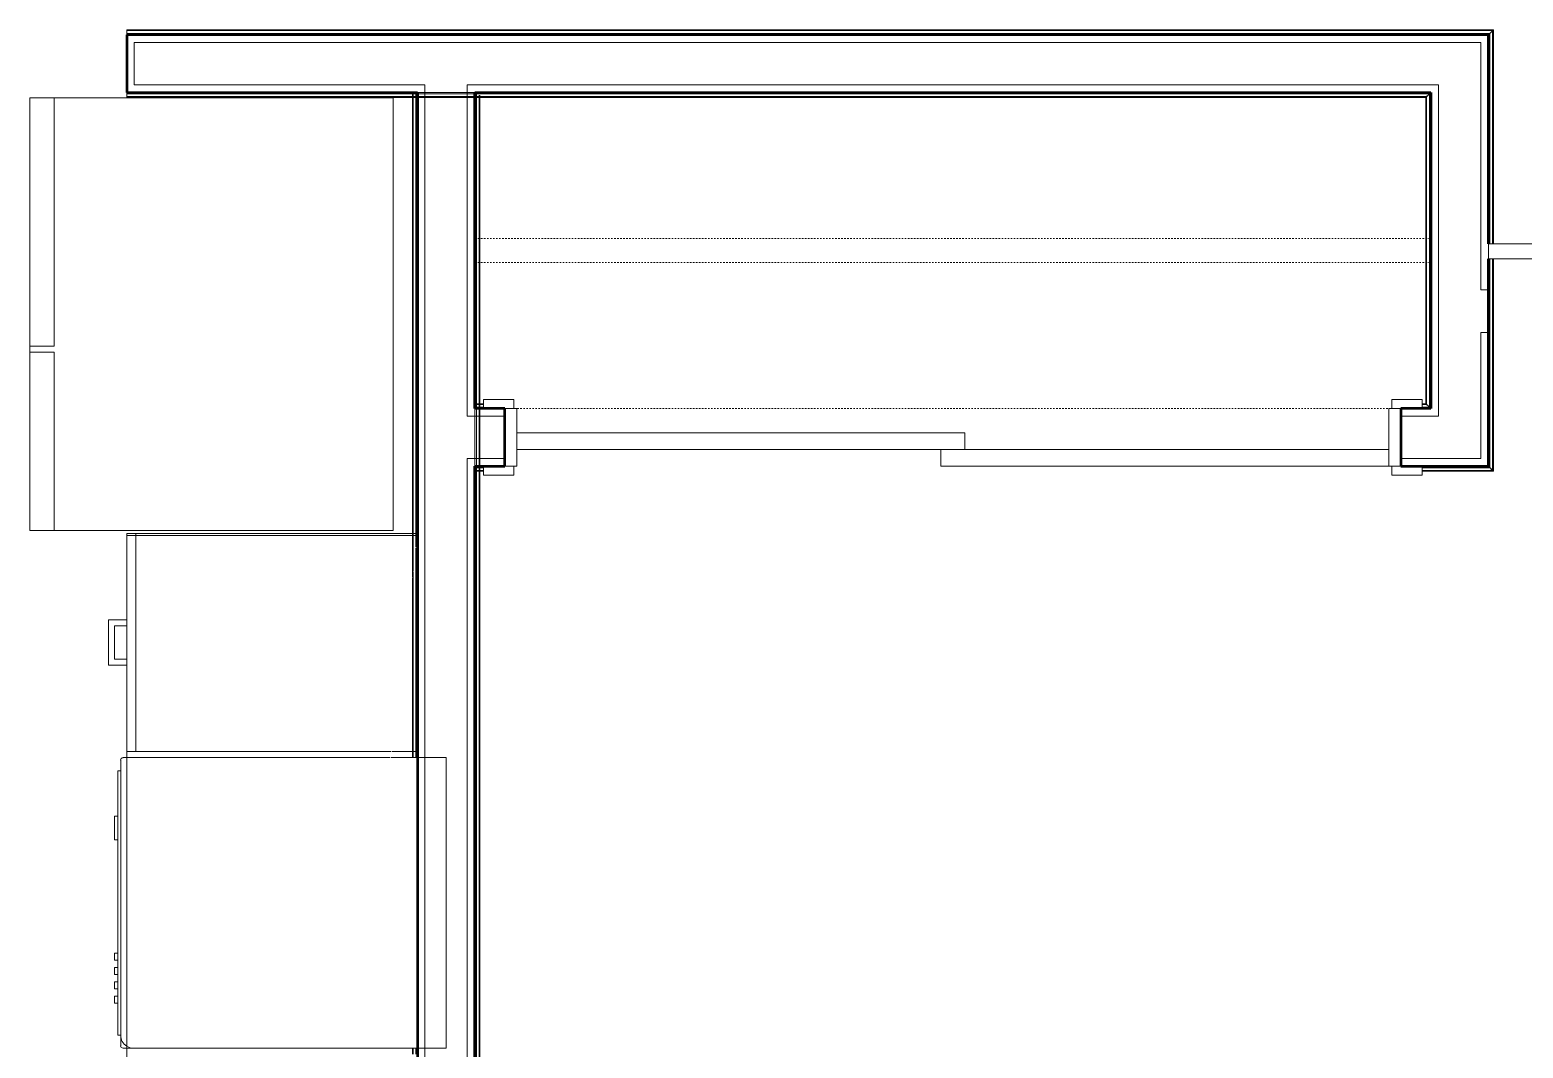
# Model space of a CAD drawing. Header units: inches. Extents: x -4235 to -464, y 9767 to 12344.
# Drawn here: x -3713.7 to -3590.4, y 11624.9 to 11709 of the extents above; entities that cross this region are included whole.
import ezdxf

# ---------------------------------------------------------------- set-up
doc = ezdxf.new("R2010")
doc.units = ezdxf.units.IN
doc.header["$MEASUREMENT"] = 0
doc.linetypes.add('Dash', pattern=[0.25, 0.125, -0.125])
for name, color, linetype, lineweight in [('0-1', 7, 'Continuous', 5), ('0-2', 10, 'Continuous', 9), ('A-DOOR-1', 7, 'Continuous', 9), ('A-DOOR-2', 130, 'Continuous', 20), ('A-DOOR-3', 250, 'Continuous', 50), ('A-DOOR-FRAM-1', 130, 'Continuous', 20), ('A-WALL-1', 250, 'Continuous', 50), ('A-WALL-2', 50, 'Continuous', 13), ('A-WALL-3', 10, 'Continuous', 9), ('A-WALL-4', 254, 'Continuous', 9), ('A-WALL-5', 7, 'Continuous', 9), ('A-WALL-6', 113, 'Continuous', 9), ('Q-CASE-1', 254, 'Continuous', 9), ('Q-CASE-2', 7, 'Continuous', 9), ('Q-CASE-4', 10, 'Continuous', 9), ('Q-CASE-HDLN-1', 7, 'Dash', 9), ('Q-SPCQ-1', 7, 'Continuous', 9), ('Q-SPCQ-2', 10, 'Continuous', 9), ('Q-SPCQ-3', 254, 'Continuous', 9)]:
    doc.layers.add(name, color=color, linetype=linetype, lineweight=lineweight)

# ---------------------------------------------------------------- blocks, each defined once
blk = doc.blocks.new('Basic Wall _ INT - W4BØF - _5_8 GYP - 2X4 WOOD_BATT_ - 5_8 GYP_ - ___-2693888-BACKGROUND - 2ND FLOOR')
at = {"layer": 'A-WALL-3'}
for p, q in [((-3676.94, 11672.94), (-3676.94, 11672.92)), ((-3676.94, 11672.81), (-3676.94, 11672.88)), ((-3676.94, 11672.53), (-3676.94, 11672.81)), ((-3676.94, 11672.8), (-3676.94, 11672.74)), ((-3676.94, 11672.73), (-3676.94, 11672.59)), ((-3600.47, 11672.94), (-3598.72, 11672.94)), ((-3593.22, 11672.92), (-3593.25, 11672.94)), ((-3593.05, 11672.74), (-3593.11, 11672.8)), ((-3592.9, 11672.59), (-3593.04, 11672.73)), ((-3676.94, 11672.59), (-3676.94, 11672.53)), ((-3676.75, 11672.59), (-3676.8, 11672.59)), ((-3676.67, 11672.59), (-3676.74, 11672.59)), ((-3676.55, 11672.59), (-3676.65, 11672.59)), ((-3592.84, 11672.53), (-3592.9, 11672.59))]:
    blk.add_line(p, q, dxfattribs=at)
at = {"layer": 'A-WALL-4'}
for p, q in [((-3676.94, 11672.9), (-3676.94, 11672.94)), ((-3676.94, 11672.94), (-3676.22, 11672.94)), ((-3676.94, 11672.88), (-3676.94, 11672.9)), ((-3598.72, 11672.94), (-3593.25, 11672.94)), ((-3676.75, 11672.53), (-3676.8, 11672.53)), ((-3676.67, 11672.53), (-3676.74, 11672.53)), ((-3676.55, 11672.53), (-3676.65, 11672.53)), ((-3676.22, 11672.59), (-3676.53, 11672.59)), ((-3592.9, 11672.59), (-3598.72, 11672.59))]:
    blk.add_line(p, q, dxfattribs=at)
at = {"layer": 'A-WALL-5'}
for p, q in [((-3676.94, 11672.81), (-3676.22, 11672.81)), ((-3598.72, 11672.81), (-3593.12, 11672.81)), ((-3676.22, 11672.53), (-3676.53, 11672.53)), ((-3592.84, 11672.53), (-3598.72, 11672.53))]:
    blk.add_line(p, q, dxfattribs=at)
at = {"layer": 'A-WALL-5', "flags": 128}
for points in [[(-3593.21, 11672.9), (-3593.18, 11672.88), (-3593.16, 11672.86), (-3593.15, 11672.84), (-3593.13, 11672.83), (-3593.13, 11672.82), (-3593.12, 11672.81)], [(-3593.12, 11672.81), (-3593.1, 11672.79), (-3593.05, 11672.74), (-3592.95, 11672.65), (-3592.84, 11672.53)]]:
    blk.add_lwpolyline(points, dxfattribs=at)
blk = doc.blocks.new('Basic Wall _ INT - W4BØF - _5_8 GYP - 2X4 WOOD_BATT_ - 5_8 GYP_ - ___-2693887-BACKGROUND - 2ND FLOOR')
at = {"layer": 'A-WALL-3'}
for p, q in [((-3676.94, 11677.81), (-3676.94, 11678.1)), ((-3676.94, 11678.1), (-3676.94, 11678.04)), ((-3676.94, 11678.04), (-3676.94, 11677.9)), ((-3676.94, 11677.89), (-3676.94, 11677.83)), ((-3676.94, 11677.75), (-3676.94, 11677.81)), ((-3676.94, 11677.71), (-3676.94, 11677.69)), ((-3676.75, 11678.04), (-3676.8, 11678.04)), ((-3676.66, 11678.04), (-3676.74, 11678.04)), ((-3676.55, 11678.04), (-3676.65, 11678.04)), ((-3598.35, 11678.04), (-3598.41, 11678.1)), ((-3598.2, 11677.9), (-3598.35, 11678.04)), ((-3598.14, 11677.83), (-3598.2, 11677.89)), ((-3598, 11677.69), (-3598.02, 11677.71))]:
    blk.add_line(p, q, dxfattribs=at)
at = {"layer": 'A-WALL-4'}
for p, q in [((-3676.94, 11677.73), (-3676.94, 11677.75)), ((-3676.94, 11677.69), (-3676.94, 11677.73)), ((-3676.94, 11677.69), (-3676.22, 11677.69)), ((-3676.75, 11678.1), (-3676.8, 11678.1)), ((-3676.66, 11678.1), (-3676.74, 11678.1)), ((-3676.55, 11678.1), (-3676.65, 11678.1)), ((-3676.22, 11678.04), (-3676.53, 11678.04)), ((-3598.35, 11678.04), (-3598.72, 11678.04)), ((-3598.72, 11677.69), (-3598, 11677.69))]:
    blk.add_line(p, q, dxfattribs=at)
at = {"layer": 'A-WALL-5'}
for p, q in [((-3676.22, 11677.81), (-3676.94, 11677.81)), ((-3676.22, 11678.1), (-3676.53, 11678.1)), ((-3598.41, 11678.1), (-3598.72, 11678.1)), ((-3598.12, 11677.81), (-3598.72, 11677.81))]:
    blk.add_line(p, q, dxfattribs=at)
at = {"layer": 'A-WALL-5', "flags": 128}
for points in [[(-3598.41, 11678.1), (-3598.29, 11677.98), (-3598.2, 11677.89), (-3598.14, 11677.83), (-3598.12, 11677.81)], [(-3598.12, 11677.81), (-3598.12, 11677.81), (-3598.11, 11677.8), (-3598.1, 11677.79), (-3598.08, 11677.77), (-3598.06, 11677.75), (-3598.04, 11677.73)]]:
    blk.add_lwpolyline(points, dxfattribs=at)
blk = doc.blocks.new('SLIDING - FLUSH - 6-0 x 6-8-3203587-BACKGROUND - 2ND FLOOR')
at = {"layer": 'A-DOOR-1'}
for p, q in [((-36.25, 3), (-38.75, 3)), ((-38.75, 3), (-38.75, 2.25)), ((-36.25, 2.25), (-36.25, 3)), ((36.25, 3), (36.25, 2.25)), ((38.75, 3), (36.25, 3)), ((38.75, 2.25), (38.75, 3)), ((-38.75, 2.25), (-36.25, 2.25)), ((36.25, 2.25), (38.75, 2.25)), ((-36.25, -2.5), (-38.75, -2.5)), ((-38.75, -2.5), (-38.75, -3.25)), ((-38.75, -3.25), (-36.25, -3.25)), ((-36.25, -3.25), (-36.25, -2.5)), ((38.75, -2.5), (36.25, -2.5)), ((36.25, -2.5), (36.25, -3.25)), ((36.25, -3.25), (38.75, -3.25)), ((38.75, -3.25), (38.75, -2.5))]:
    blk.add_line(p, q, dxfattribs=at)
at = {"layer": 'A-DOOR-2'}
for p, q in [((1, 2.25), (-36, 2.25)), ((-36, 2.25), (-36, 0.875)), ((1, 0.875), (1, 2.25)), ((-36, 0.875), (1, 0.875)), ((36, 0.875), (-1, 0.875)), ((-1, 0.875), (-1, -0.5)), ((36, -0.5), (36, 0.875)), ((-1, -0.5), (36, -0.5))]:
    blk.add_line(p, q, dxfattribs=at)
at = {"layer": 'A-DOOR-FRAM-1'}
for p, q in [((-36, 2.25), (-37, 2.25)), ((-37, 2.25), (-37, -2.5)), ((-36, -2.5), (-36, 2.25)), ((37, 2.25), (36, 2.25)), ((36, 2.25), (36, -2.5)), ((37, -2.5), (37, 2.25)), ((-37, -2.5), (-36, -2.5)), ((36, -2.5), (37, -2.5))]:
    blk.add_line(p, q, dxfattribs=at)
blk = doc.blocks.new('Basic Wall _ INT - W4BØF - _5_8 GYP - 2X4 WOOD_BATT_ - 5_8 GYP_ - ___-2693890-BACKGROUND - 2ND FLOOR')
at = {"layer": 'A-WALL-3'}
for p, q in [((-3676.92, 11703.81), (-3676.94, 11703.81)), ((-3676.88, 11703.81), (-3676.82, 11703.81)), ((-3676.82, 11703.81), (-3676.53, 11703.81)), ((-3676.74, 11703.81), (-3676.8, 11703.81)), ((-3676.59, 11703.81), (-3676.74, 11703.81)), ((-3676.53, 11703.81), (-3676.59, 11703.81)), ((-3676.59, 11703.52), (-3676.59, 11703.59)), ((-3676.59, 11703.4), (-3676.59, 11703.49)), ((-3676.94, 11677.69), (-3676.94, 11672.94)), ((-3676.59, 11677.98), (-3676.59, 11678.09)), ((-3676.59, 11677.89), (-3676.59, 11677.97)), ((-3676.59, 11677.83), (-3676.59, 11677.88)), ((-3676.59, 11672.94), (-3676.59, 11677.69)), ((-3676.59, 11672.74), (-3676.59, 11672.79)), ((-3676.59, 11672.65), (-3676.59, 11672.72)), ((-3676.59, 11672.53), (-3676.59, 11672.63)), ((-3676.94, 11555.36), (-3676.94, 11554.31)), ((-3676.59, 11554.31), (-3676.59, 11555.36)), ((-3676.94, 11554.31), (-3676.92, 11554.31)), ((-3676.8, 11554.31), (-3676.74, 11554.31)), ((-3676.74, 11554.31), (-3676.59, 11554.31)), ((-3676.59, 11554.31), (-3676.53, 11554.31))]:
    blk.add_line(p, q, dxfattribs=at)
at = {"layer": 'A-WALL-4'}
for p, q in [((-3676.94, 11703.81), (-3676.9, 11703.81)), ((-3676.94, 11703.81), (-3676.94, 11677.69)), ((-3676.9, 11703.81), (-3676.88, 11703.81)), ((-3676.53, 11703.52), (-3676.53, 11703.59)), ((-3676.59, 11678.1), (-3676.59, 11703.4)), ((-3676.53, 11703.4), (-3676.53, 11703.49)), ((-3676.82, 11677.1), (-3676.82, 11677.69)), ((-3676.53, 11677.98), (-3676.53, 11678.08)), ((-3676.53, 11677.89), (-3676.53, 11677.97)), ((-3676.53, 11677.83), (-3676.53, 11677.88)), ((-3676.53, 11672.94), (-3676.53, 11677.69)), ((-3676.82, 11672.97), (-3676.82, 11677.06)), ((-3676.94, 11672.94), (-3676.94, 11555.36)), ((-3676.53, 11672.74), (-3676.53, 11672.79)), ((-3676.53, 11672.65), (-3676.53, 11672.72)), ((-3676.59, 11555.36), (-3676.59, 11672.53)), ((-3676.53, 11672.53), (-3676.53, 11672.63)), ((-3676.82, 11554.31), (-3676.82, 11555.36)), ((-3676.53, 11554.31), (-3676.53, 11555.36)), ((-3676.9, 11554.31), (-3676.94, 11554.31)), ((-3676.82, 11554.31), (-3676.9, 11554.31)), ((-3676.74, 11554.31), (-3676.82, 11554.31)), ((-3676.65, 11554.31), (-3676.74, 11554.31)), ((-3676.53, 11554.31), (-3676.65, 11554.31))]:
    blk.add_line(p, q, dxfattribs=at)
at = {"layer": 'A-WALL-5'}
for p, q in [((-3676.82, 11677.69), (-3676.82, 11703.81)), ((-3676.53, 11678.1), (-3676.53, 11703.4)), ((-3676.82, 11555.36), (-3676.82, 11672.94)), ((-3676.53, 11555.36), (-3676.53, 11672.53))]:
    blk.add_line(p, q, dxfattribs=at)
blk = doc.blocks.new('Basic Wall _ INT - W4BØF - _5_8 GYP - 2X4 WOOD_BATT_ - 5_8 GYP_ - ___-2693889-BACKGROUND - 2ND FLOOR')
at = {"layer": 'A-WALL-3'}
for p, q in [((-3682.04, 11703.81), (-3682.1, 11703.81)), ((-3682.1, 11703.81), (-3681.82, 11703.81)), ((-3681.9, 11703.81), (-3682.04, 11703.81)), ((-3682.04, 11703.61), (-3682.04, 11703.66)), ((-3682.04, 11703.52), (-3682.04, 11703.59)), ((-3681.83, 11703.81), (-3681.89, 11703.81)), ((-3681.82, 11703.81), (-3681.76, 11703.81)), ((-3681.69, 11703.81), (-3681.72, 11703.81)), ((-3682.04, 11703.4), (-3682.04, 11703.49)), ((-3682.04, 11664.29), (-3682.04, 11667.21)), ((-3681.82, 11667.21), (-3681.82, 11666.26)), ((-3681.69, 11667.21), (-3681.69, 11648.86)), ((-3681.82, 11666.16), (-3681.82, 11648.86)), ((-3682.04, 11648.86), (-3682.04, 11664.24)), ((-3682.04, 11624.36), (-3682.04, 11624.86)), ((-3681.82, 11624.86), (-3681.82, 11624.36)), ((-3681.69, 11624.86), (-3681.69, 11624.36)), ((-3681.69, 11624.36), (-3681.69, 11591.36)), ((-3682.04, 11557.89), (-3682.04, 11591.36)), ((-3681.82, 11591.36), (-3681.82, 11556.26)), ((-3681.69, 11591.36), (-3681.69, 11555.36)), ((-3682.04, 11555.36), (-3682.04, 11557.79)), ((-3681.82, 11556.17), (-3681.82, 11555.36)), ((-3682.04, 11554.31), (-3682.04, 11555.36)), ((-3681.69, 11555.36), (-3681.69, 11554.31)), ((-3682.1, 11554.31), (-3682.04, 11554.31)), ((-3682.04, 11554.31), (-3681.9, 11554.31)), ((-3681.89, 11554.31), (-3681.83, 11554.31)), ((-3681.72, 11554.31), (-3681.69, 11554.31))]:
    blk.add_line(p, q, dxfattribs=at)
at = {"layer": 'A-WALL-4'}
for p, q in [((-3682.1, 11703.61), (-3682.1, 11703.66)), ((-3682.1, 11703.52), (-3682.1, 11703.59)), ((-3681.76, 11703.81), (-3681.73, 11703.81)), ((-3681.73, 11703.81), (-3681.69, 11703.81)), ((-3681.69, 11703.81), (-3681.69, 11667.21)), ((-3682.1, 11703.4), (-3682.1, 11703.49)), ((-3682.04, 11667.21), (-3682.04, 11703.4)), ((-3682.1, 11663.77), (-3682.1, 11667.21)), ((-3682.1, 11648.86), (-3682.1, 11663.71)), ((-3682.1, 11624.36), (-3682.1, 11624.86)), ((-3682.1, 11580.36), (-3682.1, 11581.11)), ((-3682.1, 11554.31), (-3682.1, 11555.36)), ((-3681.82, 11555.36), (-3681.82, 11554.31)), ((-3681.99, 11554.31), (-3682.1, 11554.31)), ((-3681.82, 11554.31), (-3681.99, 11554.31)), ((-3681.73, 11554.31), (-3681.82, 11554.31)), ((-3681.69, 11554.31), (-3681.73, 11554.31))]:
    blk.add_line(p, q, dxfattribs=at)
at = {"layer": 'A-WALL-5'}
for p, q in [((-3681.82, 11703.81), (-3681.82, 11667.21)), ((-3682.1, 11667.21), (-3682.1, 11703.4))]:
    blk.add_line(p, q, dxfattribs=at)
blk = doc.blocks.new('Basic Wall _ INT - W4BØF - _5_8 GYP - 2X4 WOOD_BATT_ - 5_8 GYP_ - ___-2693892-BACKGROUND - 2ND FLOOR')
at = {"layer": 'A-WALL-3'}
for p, q in [((-3593.25, 11708.56), (-3593.22, 11708.59)), ((-3593.11, 11708.7), (-3593.05, 11708.77)), ((-3593.04, 11708.77), (-3592.9, 11708.92)), ((-3592.9, 11708.92), (-3592.84, 11708.98))]:
    blk.add_line(p, q, dxfattribs=at)
at = {"layer": 'A-WALL-4'}
for p, q in [((-3705.69, 11708.98), (-3705.69, 11708.92)), ((-3705.69, 11708.92), (-3705.69, 11708.77)), ((-3705.69, 11708.92), (-3592.9, 11708.92)), ((-3705.69, 11708.77), (-3705.69, 11708.7)), ((-3705.69, 11708.59), (-3705.69, 11708.56)), ((-3593.25, 11708.56), (-3705.69, 11708.56))]:
    blk.add_line(p, q, dxfattribs=at)
at = {"layer": 'A-WALL-5'}
for p, q in [((-3705.69, 11708.69), (-3705.69, 11708.98)), ((-3705.69, 11708.98), (-3592.84, 11708.98)), ((-3593.12, 11708.69), (-3705.69, 11708.69)), ((-3705.69, 11708.61), (-3705.69, 11708.69)), ((-3705.69, 11708.56), (-3705.69, 11708.61))]:
    blk.add_line(p, q, dxfattribs=at)
at = {"layer": 'A-WALL-5', "flags": 128}
for points in [[(-3593.12, 11708.69), (-3593.13, 11708.69), (-3593.13, 11708.68), (-3593.15, 11708.67), (-3593.16, 11708.65), (-3593.18, 11708.63), (-3593.21, 11708.61)], [(-3592.84, 11708.98), (-3592.95, 11708.86), (-3593.05, 11708.77), (-3593.1, 11708.71), (-3593.12, 11708.69)]]:
    blk.add_lwpolyline(points, dxfattribs=at)
blk = doc.blocks.new('Basic Wall _ INT - W4BØF - _5_8 GYP - 2X4 WOOD_BATT_ - 5_8 GYP_ - ___-2693891-BACKGROUND - 2ND FLOOR')
at = {"layer": 'A-WALL-3'}
for p, q in [((-3676.94, 11703.81), (-3681.69, 11703.81)), ((-3598.35, 11703.46), (-3598.2, 11703.61)), ((-3598.2, 11703.61), (-3598.14, 11703.67)), ((-3598.02, 11703.79), (-3598, 11703.81)), ((-3682.1, 11703.46), (-3681.99, 11703.46)), ((-3681.99, 11703.46), (-3681.89, 11703.46)), ((-3681.89, 11703.46), (-3681.84, 11703.46)), ((-3681.69, 11703.46), (-3681.07, 11703.46)), ((-3681.02, 11703.46), (-3677.57, 11703.46)), ((-3677.56, 11703.46), (-3676.94, 11703.46)), ((-3676.8, 11703.46), (-3676.74, 11703.46)), ((-3676.74, 11703.46), (-3676.65, 11703.46)), ((-3676.65, 11703.46), (-3676.53, 11703.46)), ((-3598.41, 11703.4), (-3598.35, 11703.46))]:
    blk.add_line(p, q, dxfattribs=at)
at = {"layer": 'A-WALL-4'}
for p, q in [((-3705.69, 11703.81), (-3705.69, 11703.79)), ((-3681.69, 11703.81), (-3705.69, 11703.81)), ((-3705.69, 11703.67), (-3705.69, 11703.61)), ((-3705.69, 11703.61), (-3705.69, 11703.46)), ((-3681.69, 11703.69), (-3681.07, 11703.69)), ((-3681.05, 11703.69), (-3677.57, 11703.69)), ((-3677.56, 11703.69), (-3676.94, 11703.69)), ((-3598, 11703.81), (-3676.94, 11703.81)), ((-3705.69, 11703.46), (-3705.69, 11703.4)), ((-3705.69, 11703.46), (-3682.1, 11703.46)), ((-3682.1, 11703.4), (-3681.99, 11703.4)), ((-3681.99, 11703.4), (-3681.89, 11703.4)), ((-3681.89, 11703.4), (-3681.84, 11703.4)), ((-3681.69, 11703.4), (-3681.02, 11703.4)), ((-3681.01, 11703.4), (-3677.57, 11703.4)), ((-3677.56, 11703.4), (-3676.94, 11703.4)), ((-3676.8, 11703.4), (-3676.74, 11703.4)), ((-3676.74, 11703.4), (-3676.65, 11703.4)), ((-3676.65, 11703.4), (-3676.53, 11703.4)), ((-3676.53, 11703.46), (-3654.49, 11703.46)), ((-3654.48, 11703.46), (-3598.35, 11703.46))]:
    blk.add_line(p, q, dxfattribs=at)
at = {"layer": 'A-WALL-5'}
for p, q in [((-3705.69, 11703.77), (-3705.69, 11703.81)), ((-3705.69, 11703.69), (-3705.69, 11703.77)), ((-3705.69, 11703.69), (-3681.69, 11703.69)), ((-3705.69, 11703.4), (-3705.69, 11703.69)), ((-3676.94, 11703.69), (-3598.12, 11703.69)), ((-3705.69, 11703.4), (-3682.1, 11703.4)), ((-3676.53, 11703.4), (-3598.41, 11703.4))]:
    blk.add_line(p, q, dxfattribs=at)
at = {"layer": 'A-WALL-5', "flags": 128}
for points in [[(-3598.12, 11703.69), (-3598.14, 11703.67), (-3598.2, 11703.61), (-3598.29, 11703.52), (-3598.41, 11703.4)], [(-3598.04, 11703.77), (-3598.06, 11703.75), (-3598.08, 11703.73), (-3598.1, 11703.71), (-3598.11, 11703.7), (-3598.12, 11703.69), (-3598.12, 11703.69)]]:
    blk.add_lwpolyline(points, dxfattribs=at)
blk = doc.blocks.new('Basic Wall _ INT - W4BØF - _5_8 GYP - 2X4 WOOD_BATT_ - 5_8 GYP_ - ___-2693894-BACKGROUND - 2ND FLOOR')
at = {"layer": 'A-WALL-3'}
for p, q in [((-3598.2, 11703.61), (-3598.35, 11703.46)), ((-3598.14, 11703.67), (-3598.2, 11703.61)), ((-3598, 11703.81), (-3598.02, 11703.79)), ((-3598.35, 11703.46), (-3598.41, 11703.4)), ((-3598.41, 11678.1), (-3598.35, 11678.04)), ((-3598.35, 11678.04), (-3598.2, 11677.9)), ((-3598.2, 11677.89), (-3598.14, 11677.83)), ((-3598.02, 11677.71), (-3598, 11677.69))]:
    blk.add_line(p, q, dxfattribs=at)
at = {"layer": 'A-WALL-4'}
for p, q in [((-3598, 11703.81), (-3598, 11677.69)), ((-3598.35, 11678.04), (-3598.35, 11703.46))]:
    blk.add_line(p, q, dxfattribs=at)
at = {"layer": 'A-WALL-5'}
for p, q in [((-3598.12, 11703.69), (-3598.12, 11677.81)), ((-3598.41, 11678.1), (-3598.41, 11703.4))]:
    blk.add_line(p, q, dxfattribs=at)
at = {"layer": 'A-WALL-5', "flags": 128}
for points in [[(-3598.41, 11703.4), (-3598.29, 11703.52), (-3598.2, 11703.61), (-3598.14, 11703.67), (-3598.12, 11703.69)], [(-3598.12, 11703.69), (-3598.12, 11703.69), (-3598.11, 11703.7), (-3598.1, 11703.71), (-3598.08, 11703.73), (-3598.06, 11703.75), (-3598.04, 11703.77)], [(-3598.12, 11677.81), (-3598.14, 11677.83), (-3598.2, 11677.89), (-3598.29, 11677.98), (-3598.41, 11678.1)], [(-3598.04, 11677.73), (-3598.06, 11677.75), (-3598.08, 11677.77), (-3598.1, 11677.79), (-3598.11, 11677.8), (-3598.12, 11677.81), (-3598.12, 11677.81)]]:
    blk.add_lwpolyline(points, dxfattribs=at)
blk = doc.blocks.new('Basic Wall _ INT - W4BØF - _5_8 GYP - 2X4 WOOD_BATT_ - 5_8 GYP_ - ___-2693893-BACKGROUND - 2ND FLOOR')
at = {"layer": 'A-WALL-3'}
for p, q in [((-3593.22, 11708.59), (-3593.25, 11708.56)), ((-3593.05, 11708.77), (-3593.11, 11708.7)), ((-3592.9, 11708.92), (-3593.04, 11708.77)), ((-3592.84, 11708.98), (-3592.9, 11708.92)), ((-3593.25, 11691.29), (-3593.25, 11690.85)), ((-3593.25, 11690.53), (-3593.25, 11690.08)), ((-3593.25, 11672.94), (-3593.22, 11672.92)), ((-3593.11, 11672.8), (-3593.05, 11672.74)), ((-3593.04, 11672.73), (-3592.9, 11672.59)), ((-3592.9, 11672.59), (-3592.84, 11672.53))]:
    blk.add_line(p, q, dxfattribs=at)
at = {"layer": 'A-WALL-4'}
for p, q in [((-3593.25, 11708.56), (-3593.25, 11691.31)), ((-3592.9, 11691.31), (-3592.9, 11708.92)), ((-3593.25, 11690.06), (-3593.25, 11672.94)), ((-3592.9, 11672.59), (-3592.9, 11690.06))]:
    blk.add_line(p, q, dxfattribs=at)
at = {"layer": 'A-WALL-5'}
for p, q in [((-3593.12, 11691.31), (-3593.12, 11708.69)), ((-3592.84, 11691.31), (-3592.84, 11708.98)), ((-3593.12, 11672.81), (-3593.12, 11690.06)), ((-3592.84, 11672.53), (-3592.84, 11690.06))]:
    blk.add_line(p, q, dxfattribs=at)
at = {"layer": 'A-WALL-5', "flags": 128}
for points in [[(-3593.21, 11708.61), (-3593.18, 11708.63), (-3593.16, 11708.65), (-3593.15, 11708.67), (-3593.13, 11708.68), (-3593.13, 11708.69), (-3593.12, 11708.69)], [(-3593.12, 11708.69), (-3593.1, 11708.71), (-3593.05, 11708.77), (-3592.95, 11708.86), (-3592.84, 11708.98)], [(-3593.12, 11672.81), (-3593.13, 11672.82), (-3593.13, 11672.83), (-3593.15, 11672.84), (-3593.16, 11672.86), (-3593.18, 11672.88), (-3593.21, 11672.9)], [(-3592.84, 11672.53), (-3592.95, 11672.65), (-3593.05, 11672.74), (-3593.1, 11672.79), (-3593.12, 11672.81)]]:
    blk.add_lwpolyline(points, dxfattribs=at)
blk = doc.blocks.new('BARN - FLUSH - 3-0 x 7-0 BARN DOOR-3238942-BACKGROUND - 2ND FLOOR')
at = {"layer": 'A-DOOR-1'}
for p, q in [((18, -4.32), (-60, -4.32)), ((-60, -4.95), (-60, -4.32)), ((-52, -4.07), (-26, -4.07)), ((18, -4.32), (18, -4.95)), ((-60, -5.57), (-60, -4.95)), ((-60, -5.57), (18, -5.57)), ((-54.5, -5.67), (-56, -5.67)), ((-56, -5.67), (-56, -6)), ((-54.5, -6), (-56, -6)), ((-54.5, -6), (-54.5, -5.67)), ((-23.5, -6), (-23.5, -5.67)), ((-22, -5.67), (-23.5, -5.67)), ((-22, -6), (-23.5, -6)), ((-22, -5.67), (-22, -6)), ((18, -4.95), (18, -5.57))]:
    blk.add_line(p, q, dxfattribs=at)
at = {"layer": 'A-DOOR-3'}
for p, q in [((-52, -4.07), (-57, -4.07)), ((-57, -4.07), (-57, -4.32)), ((-52, -4.33), (-52, -4.07)), ((-21, -4.07), (-26, -4.07)), ((-26, -4.07), (-26, -4.32)), ((-21, -4.32), (-21, -4.07)), ((-57, -5.57), (-57, -5.82)), ((-57, -5.82), (-56, -5.82)), ((-54.5, -5.82), (-23.5, -5.82)), ((-22, -5.82), (-21, -5.82)), ((-21, -5.82), (-21, -5.57))]:
    blk.add_line(p, q, dxfattribs=at)
blk = doc.blocks.new('OD_CW_Closet - OD_CW_Closet-3241751-BACKGROUND - 2ND FLOOR')
at = {"layer": 'Q-CASE-HDLN-1'}
for p, q in [((79.68, 24), (0.74, 24)), ((0.74, 24), (0.74, -2.12)), ((79.68, -2.12), (79.68, 24)), ((0.74, 11.94), (79.68, 11.94)), ((0.74, 9.94), (79.68, 9.94)), ((0.74, -2.12), (79.68, -2.12))]:
    blk.add_line(p, q, dxfattribs=at)
blk = doc.blocks.new('Refrigerator_-_Side-by-Side_6047 - 36_ X 30_-1372843-BACKGROUND - 2ND FLOOR')
at = {"layer": 'Q-SPCQ-1'}
for p, q in [((-17.88, 15.58), (17.87, 15.58)), ((-17.88, -14.42), (-17.88, 15.58)), ((-17.88, 15.58), (-3.13, 15.58)), ((-17.88, 15.58), (-17.88, 13.58)), ((-3.13, 13.58), (-3.13, 15.58)), ((-2.63, 15.58), (17.87, 15.58)), ((-2.63, 15.58), (-2.63, 13.58)), ((17.87, 15.58), (17.87, -14.42)), ((17.87, 13.58), (17.87, 15.58)), ((-3.13, 13.58), (-17.88, 13.58)), ((17.87, 13.58), (-2.63, 13.58)), ((17.87, -14.42), (-17.88, -14.42))]:
    blk.add_line(p, q, dxfattribs=at)
blk = doc.blocks.new('Dishwasher_15404 - 34_ counter-V44-BACKGROUND - 2ND FLOOR')
at = {"layer": 'Q-SPCQ-1'}
for p, q in [((26.68, 24), (26.37, 24)), ((26.87, 22.93), (26.87, 23.8)), ((26.87, 0.2), (26.87, 22.93)), ((26.87, 22.91), (27.12, 22.91)), ((27.12, 22.91), (27.12, 1.09)), ((27.37, 20.28), (27.12, 20.28)), ((27.37, 20.28), (27.37, 19.69)), ((27.12, 19.69), (27.37, 19.69)), ((27.37, 19.1), (27.12, 19.1)), ((27.12, 18.51), (27.37, 18.51)), ((27.37, 19.1), (27.37, 18.51)), ((27.37, 17.92), (27.12, 17.92)), ((27.12, 17.33), (27.37, 17.33)), ((27.37, 17.92), (27.37, 17.33)), ((27.37, 16.74), (27.12, 16.74)), ((27.12, 16.15), (27.37, 16.15)), ((27.37, 16.74), (27.37, 16.15)), ((27.37, 6.79), (27.12, 6.79)), ((27.37, 6.79), (27.37, 5.81)), ((27.37, 5.81), (27.37, 4.82)), ((27.12, 4.82), (27.37, 4.82)), ((26.87, 1.09), (27.12, 1.09)), ((26.37, 0), (26.68, 0))]:
    blk.add_line(p, q, dxfattribs=at)
for centre, radius, start, end in [((25.8, 22.93), 1.07, 360, 57.7858), ((26.68, 23.8), 0.197, 0, 90), ((26.68, 0.2), 0.197, 270, 360), ((26.68, 0.2), 0.197, 270, 345)]:
    blk.add_arc(centre, radius, start, end, dxfattribs=at)
at = {"layer": 'Q-SPCQ-2'}
for p, q in [((2.75, 24), (2.37, 24)), ((2.37, 0), (2.75, 0))]:
    blk.add_line(p, q, dxfattribs=at)
at = {"layer": 'Q-SPCQ-3'}
for p, q in [((0, 24), (0, 0)), ((2.37, 24), (0, 24)), ((7.37, 24), (2.75, 24)), ((25.8, 24), (7.4, 24)), ((26.37, 24), (25.8, 24)), ((0, 0), (2.37, 0)), ((2.75, 0), (4.54, 0)), ((4.62, 0), (26.37, 0))]:
    blk.add_line(p, q, dxfattribs=at)
blk.add_arc((25.8, 22.93), 1.07, 60, 90, dxfattribs=at)
blk = doc.blocks.new('Base Cabinet 3 Drawer 230 - Base Cabinet 3 Drawer 230 18_-V48-BACKGROUND - 2ND FLOOR')
at = {"layer": 'Q-CASE-1'}
for p, q in [((-8.26, 23.25), (-8.26, 24)), ((9.59, 23.25), (-8.26, 23.25)), ((-8.26, 23.25), (-8.26, 2.18)), ((-8.26, 2.11), (-8.26, 0.38)), ((9.59, 0), (9.74, 0))]:
    blk.add_line(p, q, dxfattribs=at)
at = {"layer": 'Q-CASE-2'}
for p, q in [((2.61, 25.5), (-1.14, 25.5)), ((-1.14, 25.5), (-1.14, 24)), ((-0.64, 24), (-0.64, 25)), ((-0.64, 25), (2.11, 25)), ((2.11, 25), (2.11, 24)), ((2.61, 24), (2.61, 25.5)), ((-8.26, 24), (9.74, 24)), ((-0.64, 24), (-1.14, 24)), ((2.11, 24), (2.61, 24)), ((9.74, 24), (9.74, 23.25)), ((9.74, 23.25), (9.59, 23.25)), ((9.74, 0), (9.74, 23.25))]:
    blk.add_line(p, q, dxfattribs=at)
at = {"layer": 'Q-CASE-4'}
for p, q in [((-8.26, 0.38), (-8.26, 0)), ((-8.26, 0), (9.59, 0))]:
    blk.add_line(p, q, dxfattribs=at)
blk = doc.blocks.new('CTR - 1st Phase - Unit Layouts_rvt-1-BACKGROUND - 2ND FLOOR')
at = {"layer": 'A-WALL-1'}
for p, q in [((-3598, 11708.56), (-3705.69, 11708.56)), ((-3705.69, 11708.56), (-3705.69, 11707.94)), ((-3593.87, 11708.56), (-3598, 11708.56)), ((-3593.25, 11708.56), (-3593.87, 11708.56)), ((-3593.25, 11691.31), (-3593.25, 11708.56)), ((-3705.69, 11707.94), (-3705.69, 11704.44)), ((-3705.69, 11704.44), (-3705.69, 11703.81)), ((-3705.69, 11703.81), (-3681.69, 11703.81)), ((-3681.69, 11703.81), (-3681.69, 11554.31)), ((-3676.94, 11677.69), (-3676.94, 11703.81)), ((-3676.94, 11703.81), (-3598, 11703.81)), ((-3598, 11703.81), (-3598, 11677.69)), ((-3593.25, 11677.69), (-3593.25, 11690.06)), ((-3674.47, 11677.69), (-3676.94, 11677.69)), ((-3674.47, 11672.94), (-3674.47, 11677.69)), ((-3598, 11677.69), (-3600.47, 11677.69)), ((-3600.47, 11677.69), (-3600.47, 11672.94)), ((-3593.25, 11673.56), (-3593.25, 11677.69)), ((-3676.94, 11672.94), (-3674.47, 11672.94)), ((-3676.94, 11554.31), (-3676.94, 11672.94)), ((-3600.47, 11672.94), (-3593.25, 11672.94)), ((-3593.25, 11672.94), (-3593.25, 11673.56))]:
    blk.add_line(p, q, dxfattribs=at)
at = {"layer": 'A-WALL-2'}
for p, q in [((-3705.07, 11707.94), (-3705.07, 11704.44)), ((-3598, 11707.94), (-3705.07, 11707.94)), ((-3598, 11707.94), (-3597.37, 11707.94)), ((-3597.37, 11707.94), (-3593.87, 11707.94)), ((-3593.87, 11707.94), (-3593.87, 11687.49)), ((-3681.07, 11704.44), (-3705.07, 11704.44)), ((-3681.07, 11704.44), (-3681.07, 11703.81)), ((-3681.07, 11703.81), (-3681.07, 11554.94)), ((-3677.57, 11704.44), (-3677.57, 11703.81)), ((-3598, 11704.44), (-3677.57, 11704.44)), ((-3677.57, 11703.81), (-3677.57, 11677.06)), ((-3598, 11704.44), (-3597.37, 11704.44)), ((-3597.37, 11704.44), (-3597.37, 11677.69)), ((-3593.87, 11687.49), (-3593.25, 11687.49)), ((-3593.87, 11683.99), (-3593.25, 11683.99)), ((-3593.87, 11683.99), (-3593.87, 11677.69)), ((-3597.37, 11677.69), (-3597.37, 11677.06)), ((-3593.87, 11677.69), (-3593.87, 11677.06)), ((-3677.57, 11677.06), (-3676.94, 11677.06)), ((-3676.94, 11677.06), (-3674.47, 11677.06)), ((-3600.47, 11677.06), (-3597.37, 11677.06)), ((-3593.87, 11677.06), (-3593.87, 11673.56)), ((-3677.57, 11673.56), (-3676.94, 11673.56)), ((-3677.57, 11673.56), (-3677.57, 11554.94)), ((-3676.94, 11673.56), (-3674.47, 11673.56)), ((-3600.47, 11673.56), (-3593.87, 11673.56))]:
    blk.add_line(p, q, dxfattribs=at)
at = {"layer": 'A-WALL-3'}
for p, q in [((-3598, 11708.56), (-3705.69, 11708.56)), ((-3598, 11708.56), (-3593.25, 11708.56)), ((-3593.25, 11691.31), (-3593.25, 11708.56)), ((-3705.69, 11703.81), (-3682.1, 11703.81)), ((-3682.1, 11703.81), (-3681.84, 11703.81)), ((-3681.69, 11703.66), (-3681.69, 11703.61)), ((-3681.69, 11703.59), (-3681.69, 11703.52)), ((-3676.94, 11703.52), (-3676.94, 11703.59)), ((-3676.8, 11703.81), (-3676.53, 11703.81)), ((-3676.53, 11703.81), (-3598, 11703.81)), ((-3598, 11703.81), (-3598, 11677.69)), ((-3681.69, 11703.49), (-3681.69, 11703.4)), ((-3681.69, 11703.4), (-3681.69, 11667.21)), ((-3676.94, 11703.4), (-3676.94, 11703.49)), ((-3676.94, 11678.1), (-3676.94, 11703.4)), ((-3593.25, 11690.85), (-3593.25, 11691.29)), ((-3593.25, 11690.08), (-3593.25, 11690.53)), ((-3593.25, 11677.69), (-3593.25, 11690.06)), ((-3676.94, 11677.83), (-3676.94, 11678.1)), ((-3676.75, 11677.69), (-3676.8, 11677.69)), ((-3676.66, 11677.69), (-3676.74, 11677.69)), ((-3676.55, 11677.69), (-3676.65, 11677.69)), ((-3676.22, 11677.69), (-3676.53, 11677.69)), ((-3674.47, 11677.69), (-3674.47, 11672.94)), ((-3600.47, 11672.94), (-3600.47, 11677.69)), ((-3598, 11677.69), (-3598.72, 11677.69)), ((-3593.25, 11677.69), (-3593.25, 11672.94)), ((-3676.94, 11672.53), (-3676.94, 11672.79)), ((-3676.8, 11672.94), (-3676.75, 11672.94)), ((-3676.74, 11672.94), (-3676.67, 11672.94)), ((-3676.65, 11672.94), (-3676.55, 11672.94)), ((-3676.53, 11672.94), (-3676.22, 11672.94)), ((-3600.47, 11672.94), (-3598.72, 11672.94)), ((-3598.72, 11672.94), (-3593.25, 11672.94)), ((-3676.94, 11555.36), (-3676.94, 11672.53)), ((-3681.69, 11667.21), (-3681.69, 11648.86))]:
    blk.add_line(p, q, dxfattribs=at)
at = {"layer": 'A-WALL-4'}
blk.add_line((-3705.69, 11703.81), (-3705.69, 11708.56), dxfattribs=at)
at = {"layer": 'A-WALL-6'}
for p, q in [((-3682.07, 11667.21), (-3705.69, 11667.21)), ((-3705.69, 11667.21), (-3705.69, 11623.72)), ((-3705.69, 11623.72), (-3705.69, 11667.21)), ((-3705.69, 11667.21), (-3682.07, 11667.21)), ((-3681.69, 11667.21), (-3682.07, 11667.21)), ((-3682.07, 11667.21), (-3681.69, 11667.21)), ((-3681.69, 11555.36), (-3681.69, 11667.21)), ((-3681.69, 11667.21), (-3681.69, 11555.36))]:
    blk.add_line(p, q, dxfattribs=at)
at = {"layer": '0-2'}
for name, p in [('Basic Wall _ INT - W4BØF - _5_8 GYP - 2X4 WOOD_BATT_ - 5_8 GYP_ - ___-2693892-BACKGROUND - 2ND FLOOR', (0, 0)), ('Basic Wall _ INT - W4BØF - _5_8 GYP - 2X4 WOOD_BATT_ - 5_8 GYP_ - ___-2693893-BACKGROUND - 2ND FLOOR', (0, 0)), ('Basic Wall _ INT - W4BØF - _5_8 GYP - 2X4 WOOD_BATT_ - 5_8 GYP_ - ___-2693891-BACKGROUND - 2ND FLOOR', (0, 0)), ('Basic Wall _ INT - W4BØF - _5_8 GYP - 2X4 WOOD_BATT_ - 5_8 GYP_ - ___-2693889-BACKGROUND - 2ND FLOOR', (0, 0)), ('Basic Wall _ INT - W4BØF - _5_8 GYP - 2X4 WOOD_BATT_ - 5_8 GYP_ - ___-2693890-BACKGROUND - 2ND FLOOR', (0, 0)), ('OD_CW_Closet - OD_CW_Closet-3241751-BACKGROUND - 2ND FLOOR', (-3677.68, 11679.81)), ('Basic Wall _ INT - W4BØF - _5_8 GYP - 2X4 WOOD_BATT_ - 5_8 GYP_ - ___-2693894-BACKGROUND - 2ND FLOOR', (0, 0)), ('Basic Wall _ INT - W4BØF - _5_8 GYP - 2X4 WOOD_BATT_ - 5_8 GYP_ - ___-2693887-BACKGROUND - 2ND FLOOR', (0, 0)), ('Basic Wall _ INT - W4BØF - _5_8 GYP - 2X4 WOOD_BATT_ - 5_8 GYP_ - ___-2693888-BACKGROUND - 2ND FLOOR', (0, 0))]:
    blk.add_blockref(name, p, dxfattribs=at)
for name, p, rotation in [('Refrigerator_-_Side-by-Side_6047 - 36_ X 30_-1372843-BACKGROUND - 2ND FLOOR', (-3698.11, 11685.49), 90.00000000001262), ('BARN - FLUSH - 3-0 x 7-0 BARN DOOR-3238942-BACKGROUND - 2ND FLOOR', (-3575.25, 11685.74), 180), ('SLIDING - FLUSH - 6-0 x 6-8-3203587-BACKGROUND - 2ND FLOOR', (-3637.47, 11675.19), 180), ('Base Cabinet 3 Drawer 230 - Base Cabinet 3 Drawer 230 18_-V48-BACKGROUND - 2ND FLOOR', (-3681.69, 11657.63), 90.00000000001165), ('Dishwasher_15404 - 34_ counter-V44-BACKGROUND - 2ND FLOOR', (-3679.32, 11648.86), 180)]:
    blk.add_blockref(name, p, dxfattribs=dict(at, rotation=rotation))

msp = doc.modelspace()

# ---------------------------------------------------------------- block references
at = {"layer": '0-1'}
msp.add_blockref('CTR - 1st Phase - Unit Layouts_rvt-1-BACKGROUND - 2ND FLOOR', (0, 0), dxfattribs=at)

doc.saveas('drawing.dxf')
